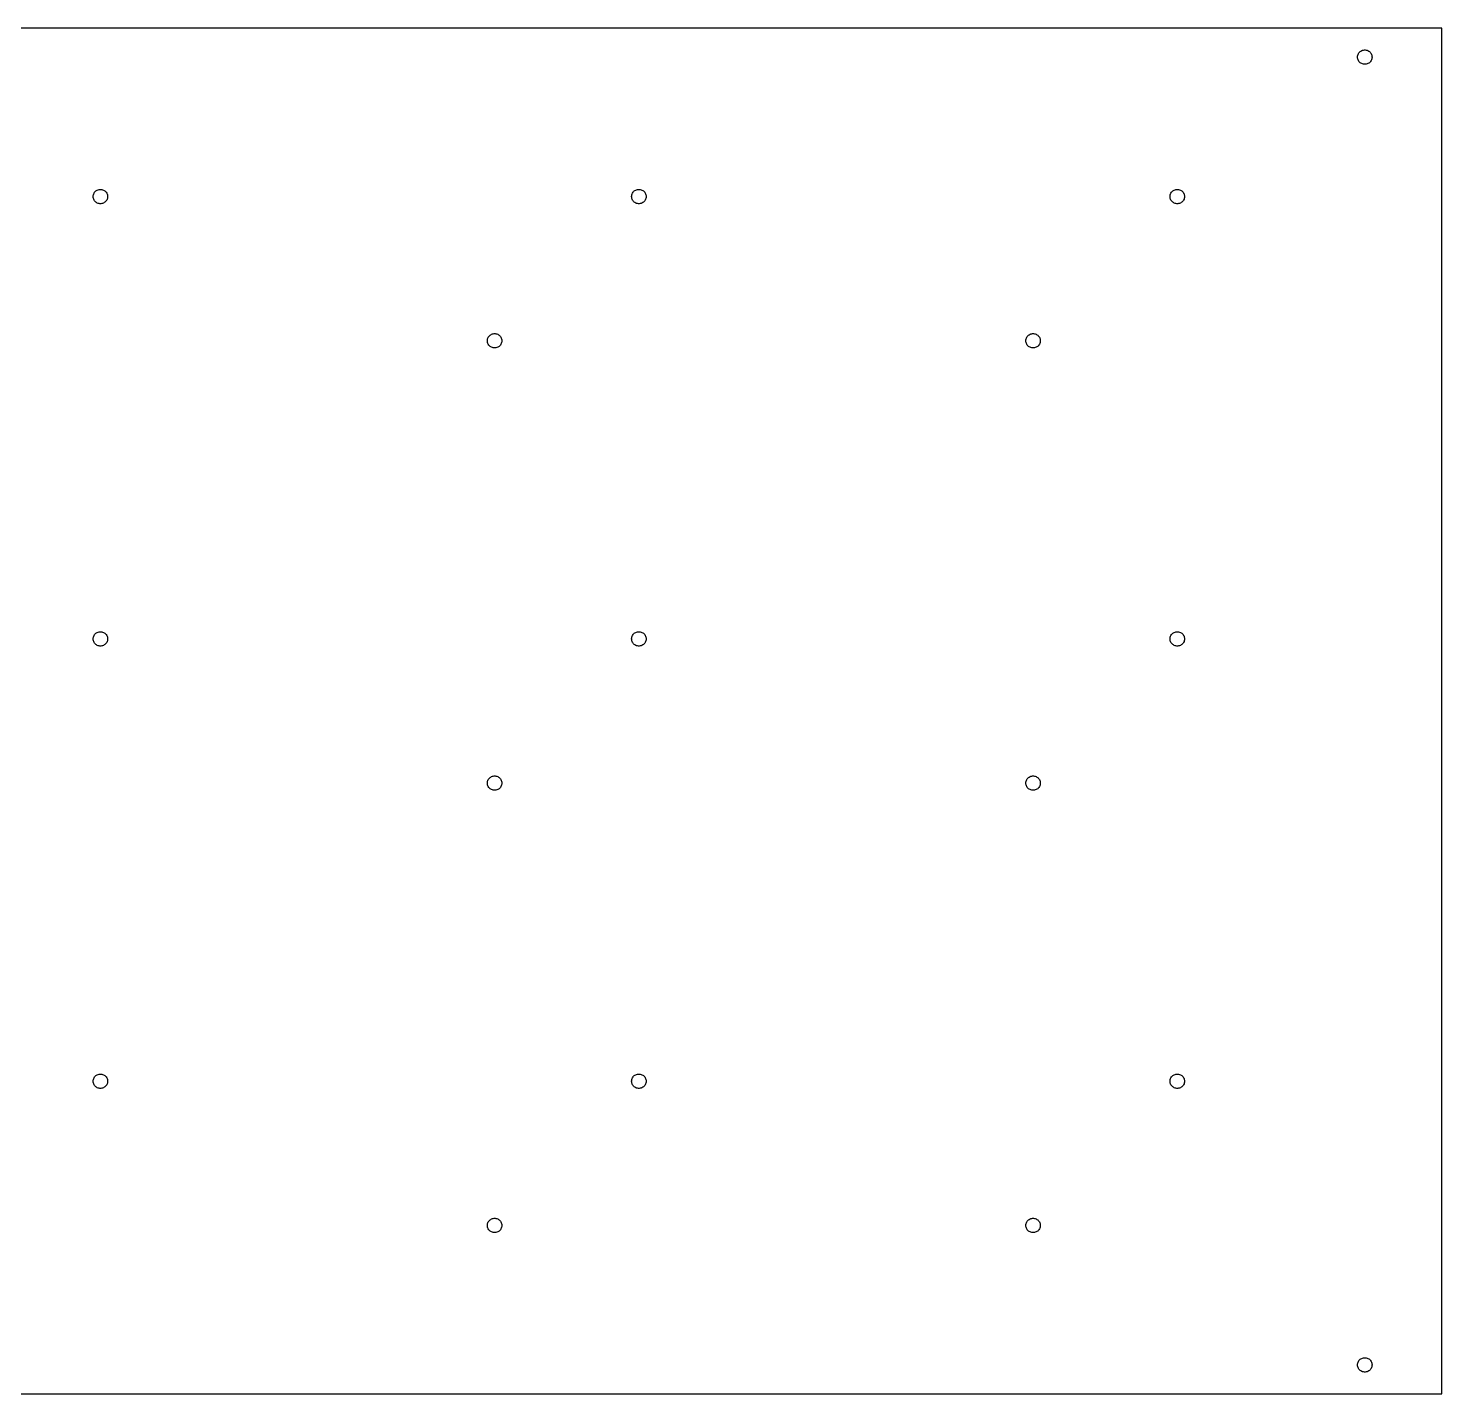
# Model space of a CAD drawing. Header units: metres. Extents: x -70 to 518, y -50 to 234.
# Drawn here: x 224 to 518, y -50 to 234 of the extents above; entities that cross this region are included whole.
import ezdxf

# ---------------------------------------------------------------- set-up
doc = ezdxf.new("R2010")
doc.units = ezdxf.units.M

msp = doc.modelspace()

# ---------------------------------------------------------------- linework, layer by layer
for p, q in [((518, 234), (-70, 234)), ((518, -50), (518, 234)), ((501.196, 229.266), (501.361, 229.357)), ((501.361, 229.357), (501.536, 229.427)), ((501.536, 229.427), (501.719, 229.473)), ((501.719, 229.473), (501.906, 229.497)), ((501.906, 229.497), (502.094, 229.497)), ((502.094, 229.497), (502.281, 229.473)), ((502.281, 229.473), (502.464, 229.427)), ((502.464, 229.427), (502.639, 229.357)), ((502.639, 229.357), (502.804, 229.266)), ((500.5, 228), (500.512, 228.188)), ((500.512, 227.812), (500.5, 228)), ((500.512, 228.188), (500.547, 228.373)), ((500.547, 227.627), (500.512, 227.812)), ((500.547, 228.373), (500.605, 228.552)), ((500.605, 227.448), (500.547, 227.627)), ((500.605, 228.552), (500.686, 228.723)), ((500.686, 227.277), (500.605, 227.448)), ((500.686, 228.723), (500.786, 228.882)), ((500.786, 227.118), (500.686, 227.277)), ((500.786, 228.882), (500.907, 229.027)), ((500.907, 226.973), (500.786, 227.118)), ((500.907, 229.027), (501.044, 229.156)), ((501.044, 226.844), (500.907, 226.973)), ((501.044, 229.156), (501.196, 229.266)), ((501.196, 226.734), (501.044, 226.844)), ((501.361, 226.643), (501.196, 226.734)), ((501.536, 226.573), (501.361, 226.643)), ((501.719, 226.527), (501.536, 226.573)), ((501.906, 226.503), (501.719, 226.527)), ((502.094, 226.503), (501.906, 226.503)), ((502.281, 226.527), (502.094, 226.503)), ((502.464, 226.573), (502.281, 226.527)), ((502.639, 226.643), (502.464, 226.573)), ((502.804, 226.734), (502.639, 226.643)), ((502.804, 229.266), (502.956, 229.156)), ((502.956, 226.844), (502.804, 226.734)), ((502.956, 229.156), (503.093, 229.027)), ((503.093, 226.973), (502.956, 226.844)), ((503.093, 229.027), (503.214, 228.882)), ((503.214, 227.118), (503.093, 226.973)), ((503.214, 228.882), (503.314, 228.723)), ((503.314, 227.277), (503.214, 227.118)), ((503.314, 228.723), (503.395, 228.552)), ((503.395, 227.448), (503.314, 227.277)), ((503.395, 228.552), (503.453, 228.373)), ((503.453, 227.627), (503.395, 227.448)), ((503.453, 228.373), (503.488, 228.188)), ((503.488, 227.812), (503.453, 227.627)), ((503.488, 228.188), (503.5, 228)), ((503.5, 228), (503.488, 227.812)), ((237.786, 199.882), (237.907, 200.027)), ((237.907, 200.027), (238.044, 200.156)), ((238.044, 200.156), (238.196, 200.266)), ((238.196, 200.266), (238.361, 200.357)), ((238.361, 200.357), (238.536, 200.427)), ((238.536, 200.427), (238.719, 200.473)), ((238.719, 200.473), (238.906, 200.497)), ((238.906, 200.497), (239.094, 200.497)), ((239.094, 200.497), (239.281, 200.473)), ((239.281, 200.473), (239.464, 200.427)), ((239.464, 200.427), (239.639, 200.357)), ((239.639, 200.357), (239.804, 200.266)), ((239.804, 200.266), (239.956, 200.156)), ((239.956, 200.156), (240.093, 200.027)), ((240.093, 200.027), (240.214, 199.882)), ((349.786, 199.882), (349.907, 200.027)), ((349.907, 200.027), (350.044, 200.156)), ((350.044, 200.156), (350.196, 200.266)), ((350.196, 200.266), (350.361, 200.357)), ((350.361, 200.357), (350.536, 200.427)), ((350.536, 200.427), (350.719, 200.473)), ((350.719, 200.473), (350.906, 200.497)), ((350.906, 200.497), (351.094, 200.497)), ((351.094, 200.497), (351.281, 200.473)), ((351.281, 200.473), (351.464, 200.427)), ((351.464, 200.427), (351.639, 200.357)), ((351.639, 200.357), (351.804, 200.266)), ((351.804, 200.266), (351.956, 200.156)), ((351.956, 200.156), (352.093, 200.027)), ((352.093, 200.027), (352.214, 199.882)), ((461.786, 199.882), (461.907, 200.027)), ((461.907, 200.027), (462.044, 200.156)), ((462.044, 200.156), (462.196, 200.266)), ((462.196, 200.266), (462.361, 200.357)), ((462.361, 200.357), (462.536, 200.427)), ((462.536, 200.427), (462.719, 200.473)), ((462.719, 200.473), (462.906, 200.497)), ((462.906, 200.497), (463.094, 200.497)), ((463.094, 200.497), (463.281, 200.473)), ((463.281, 200.473), (463.464, 200.427)), ((463.464, 200.427), (463.639, 200.357)), ((463.639, 200.357), (463.804, 200.266)), ((463.804, 200.266), (463.956, 200.156)), ((463.956, 200.156), (464.093, 200.027)), ((464.093, 200.027), (464.214, 199.882)), ((237.5, 199), (237.512, 199.188)), ((237.512, 198.812), (237.5, 199)), ((237.512, 199.188), (237.547, 199.373)), ((237.547, 198.627), (237.512, 198.812)), ((237.547, 199.373), (237.605, 199.552)), ((237.605, 198.448), (237.547, 198.627)), ((237.605, 199.552), (237.686, 199.723)), ((237.686, 198.277), (237.605, 198.448)), ((237.686, 199.723), (237.786, 199.882)), ((237.786, 198.118), (237.686, 198.277)), ((237.907, 197.973), (237.786, 198.118)), ((238.044, 197.844), (237.907, 197.973)), ((238.196, 197.734), (238.044, 197.844)), ((238.361, 197.643), (238.196, 197.734)), ((238.536, 197.573), (238.361, 197.643)), ((238.719, 197.527), (238.536, 197.573)), ((238.906, 197.503), (238.719, 197.527)), ((239.094, 197.503), (238.906, 197.503)), ((239.281, 197.527), (239.094, 197.503)), ((239.464, 197.573), (239.281, 197.527)), ((239.639, 197.643), (239.464, 197.573)), ((239.804, 197.734), (239.639, 197.643)), ((239.956, 197.844), (239.804, 197.734)), ((240.093, 197.973), (239.956, 197.844)), ((240.214, 198.118), (240.093, 197.973)), ((240.214, 199.882), (240.314, 199.723)), ((240.314, 198.277), (240.214, 198.118)), ((240.314, 199.723), (240.395, 199.552)), ((240.395, 198.448), (240.314, 198.277)), ((240.395, 199.552), (240.453, 199.373)), ((240.453, 198.627), (240.395, 198.448)), ((240.453, 199.373), (240.488, 199.188)), ((240.488, 198.812), (240.453, 198.627)), ((240.488, 199.188), (240.5, 199)), ((240.5, 199), (240.488, 198.812)), ((349.5, 199), (349.512, 199.188)), ((349.512, 198.812), (349.5, 199)), ((349.512, 199.188), (349.547, 199.373)), ((349.547, 198.627), (349.512, 198.812)), ((349.547, 199.373), (349.605, 199.552)), ((349.605, 198.448), (349.547, 198.627)), ((349.605, 199.552), (349.686, 199.723)), ((349.686, 198.277), (349.605, 198.448)), ((349.686, 199.723), (349.786, 199.882)), ((349.786, 198.118), (349.686, 198.277)), ((349.907, 197.973), (349.786, 198.118)), ((350.044, 197.844), (349.907, 197.973)), ((350.196, 197.734), (350.044, 197.844)), ((350.361, 197.643), (350.196, 197.734)), ((350.536, 197.573), (350.361, 197.643)), ((350.719, 197.527), (350.536, 197.573)), ((350.906, 197.503), (350.719, 197.527)), ((351.094, 197.503), (350.906, 197.503)), ((351.281, 197.527), (351.094, 197.503)), ((351.464, 197.573), (351.281, 197.527)), ((351.639, 197.643), (351.464, 197.573)), ((351.804, 197.734), (351.639, 197.643)), ((351.956, 197.844), (351.804, 197.734)), ((352.093, 197.973), (351.956, 197.844)), ((352.214, 198.118), (352.093, 197.973)), ((352.214, 199.882), (352.314, 199.723)), ((352.314, 198.277), (352.214, 198.118)), ((352.314, 199.723), (352.395, 199.552)), ((352.395, 198.448), (352.314, 198.277)), ((352.395, 199.552), (352.453, 199.373)), ((352.453, 198.627), (352.395, 198.448)), ((352.453, 199.373), (352.488, 199.188)), ((352.488, 198.812), (352.453, 198.627)), ((352.488, 199.188), (352.5, 199)), ((352.5, 199), (352.488, 198.812)), ((461.5, 199), (461.512, 199.188)), ((461.512, 198.812), (461.5, 199)), ((461.512, 199.188), (461.547, 199.373)), ((461.547, 198.627), (461.512, 198.812)), ((461.547, 199.373), (461.605, 199.552)), ((461.605, 198.448), (461.547, 198.627)), ((461.605, 199.552), (461.686, 199.723)), ((461.686, 198.277), (461.605, 198.448)), ((461.686, 199.723), (461.786, 199.882)), ((461.786, 198.118), (461.686, 198.277)), ((461.907, 197.973), (461.786, 198.118)), ((462.044, 197.844), (461.907, 197.973)), ((462.196, 197.734), (462.044, 197.844)), ((462.361, 197.643), (462.196, 197.734)), ((462.536, 197.573), (462.361, 197.643)), ((462.719, 197.527), (462.536, 197.573)), ((462.906, 197.503), (462.719, 197.527)), ((463.094, 197.503), (462.906, 197.503)), ((463.281, 197.527), (463.094, 197.503)), ((463.464, 197.573), (463.281, 197.527)), ((463.639, 197.643), (463.464, 197.573)), ((463.804, 197.734), (463.639, 197.643)), ((463.956, 197.844), (463.804, 197.734)), ((464.093, 197.973), (463.956, 197.844)), ((464.214, 198.118), (464.093, 197.973)), ((464.214, 199.882), (464.314, 199.723)), ((464.314, 198.277), (464.214, 198.118)), ((464.314, 199.723), (464.395, 199.552)), ((464.395, 198.448), (464.314, 198.277)), ((464.395, 199.552), (464.453, 199.373)), ((464.453, 198.627), (464.395, 198.448)), ((464.453, 199.373), (464.488, 199.188)), ((464.488, 198.812), (464.453, 198.627)), ((464.488, 199.188), (464.5, 199)), ((464.5, 199), (464.488, 198.812)), ((319.5, 169), (319.512, 169.188)), ((319.512, 168.812), (319.5, 169)), ((319.512, 169.188), (319.547, 169.373)), ((319.547, 168.627), (319.512, 168.812)), ((319.547, 169.373), (319.605, 169.552)), ((319.605, 168.448), (319.547, 168.627)), ((319.605, 169.552), (319.686, 169.723)), ((319.686, 168.277), (319.605, 168.448)), ((319.686, 169.723), (319.786, 169.882)), ((319.786, 168.118), (319.686, 168.277)), ((319.786, 169.882), (319.907, 170.027)), ((319.907, 167.973), (319.786, 168.118)), ((319.907, 170.027), (320.044, 170.156)), ((320.044, 167.844), (319.907, 167.973)), ((320.044, 170.156), (320.196, 170.266)), ((320.196, 167.734), (320.044, 167.844)), ((320.196, 170.266), (320.361, 170.357)), ((320.361, 167.643), (320.196, 167.734)), ((320.361, 170.357), (320.536, 170.427)), ((320.536, 167.573), (320.361, 167.643)), ((320.536, 170.427), (320.719, 170.473)), ((320.719, 170.473), (320.906, 170.497)), ((320.906, 170.497), (321.094, 170.497)), ((321.094, 170.497), (321.281, 170.473)), ((321.281, 170.473), (321.464, 170.427)), ((321.464, 170.427), (321.639, 170.357)), ((321.639, 167.643), (321.464, 167.573)), ((321.639, 170.357), (321.804, 170.266)), ((321.804, 167.734), (321.639, 167.643)), ((321.804, 170.266), (321.956, 170.156)), ((321.956, 167.844), (321.804, 167.734)), ((321.956, 170.156), (322.093, 170.027)), ((322.093, 167.973), (321.956, 167.844)), ((322.093, 170.027), (322.214, 169.882)), ((322.214, 168.118), (322.093, 167.973)), ((322.214, 169.882), (322.314, 169.723)), ((322.314, 168.277), (322.214, 168.118)), ((322.314, 169.723), (322.395, 169.552)), ((322.395, 168.448), (322.314, 168.277)), ((322.395, 169.552), (322.453, 169.373)), ((322.453, 168.627), (322.395, 168.448)), ((322.453, 169.373), (322.488, 169.188)), ((322.488, 168.812), (322.453, 168.627)), ((322.488, 169.188), (322.5, 169)), ((322.5, 169), (322.488, 168.812)), ((431.5, 169), (431.512, 169.188)), ((431.512, 168.812), (431.5, 169)), ((431.512, 169.188), (431.547, 169.373)), ((431.547, 168.627), (431.512, 168.812)), ((431.547, 169.373), (431.605, 169.552)), ((431.605, 168.448), (431.547, 168.627)), ((431.605, 169.552), (431.686, 169.723)), ((431.686, 168.277), (431.605, 168.448)), ((431.686, 169.723), (431.786, 169.882)), ((431.786, 168.118), (431.686, 168.277)), ((431.786, 169.882), (431.907, 170.027)), ((431.907, 167.973), (431.786, 168.118)), ((431.907, 170.027), (432.044, 170.156)), ((432.044, 167.844), (431.907, 167.973)), ((432.044, 170.156), (432.196, 170.266)), ((432.196, 167.734), (432.044, 167.844)), ((432.196, 170.266), (432.361, 170.357)), ((432.361, 167.643), (432.196, 167.734)), ((432.361, 170.357), (432.536, 170.427)), ((432.536, 167.573), (432.361, 167.643)), ((432.536, 170.427), (432.719, 170.473)), ((432.719, 170.473), (432.906, 170.497)), ((432.906, 170.497), (433.094, 170.497)), ((433.094, 170.497), (433.281, 170.473)), ((433.281, 170.473), (433.464, 170.427)), ((433.464, 170.427), (433.639, 170.357)), ((433.639, 167.643), (433.464, 167.573)), ((433.639, 170.357), (433.804, 170.266)), ((433.804, 167.734), (433.639, 167.643)), ((433.804, 170.266), (433.956, 170.156)), ((433.956, 167.844), (433.804, 167.734)), ((433.956, 170.156), (434.093, 170.027)), ((434.093, 167.973), (433.956, 167.844)), ((434.093, 170.027), (434.214, 169.882)), ((434.214, 168.118), (434.093, 167.973)), ((434.214, 169.882), (434.314, 169.723)), ((434.314, 168.277), (434.214, 168.118)), ((434.314, 169.723), (434.395, 169.552)), ((434.395, 168.448), (434.314, 168.277)), ((434.395, 169.552), (434.453, 169.373)), ((434.453, 168.627), (434.395, 168.448)), ((434.453, 169.373), (434.488, 169.188)), ((434.488, 168.812), (434.453, 168.627)), ((434.488, 169.188), (434.5, 169)), ((434.5, 169), (434.488, 168.812)), ((320.719, 167.527), (320.536, 167.573)), ((320.906, 167.503), (320.719, 167.527)), ((321.094, 167.503), (320.906, 167.503)), ((321.281, 167.527), (321.094, 167.503)), ((321.464, 167.573), (321.281, 167.527)), ((432.719, 167.527), (432.536, 167.573)), ((432.906, 167.503), (432.719, 167.527)), ((433.094, 167.503), (432.906, 167.503)), ((433.281, 167.527), (433.094, 167.503)), ((433.464, 167.573), (433.281, 167.527)), ((237.5, 107), (237.512, 107.188)), ((237.512, 106.812), (237.5, 107)), ((237.512, 107.188), (237.547, 107.373)), ((237.547, 106.627), (237.512, 106.812)), ((237.547, 107.373), (237.605, 107.552)), ((237.605, 106.448), (237.547, 106.627)), ((237.605, 107.552), (237.686, 107.723)), ((237.686, 106.277), (237.605, 106.448)), ((237.686, 107.723), (237.786, 107.882)), ((237.786, 106.118), (237.686, 106.277)), ((237.786, 107.882), (237.907, 108.027)), ((237.907, 105.973), (237.786, 106.118)), ((237.907, 108.027), (238.044, 108.156)), ((238.044, 105.844), (237.907, 105.973)), ((238.044, 108.156), (238.196, 108.266)), ((238.196, 105.734), (238.044, 105.844)), ((238.196, 108.266), (238.361, 108.357)), ((238.361, 108.357), (238.536, 108.427)), ((238.536, 108.427), (238.719, 108.473)), ((238.719, 108.473), (238.906, 108.497)), ((238.906, 108.497), (239.094, 108.497)), ((239.094, 108.497), (239.281, 108.473)), ((239.281, 108.473), (239.464, 108.427)), ((239.464, 108.427), (239.639, 108.357)), ((239.639, 108.357), (239.804, 108.266)), ((239.804, 108.266), (239.956, 108.156)), ((239.956, 105.844), (239.804, 105.734)), ((239.956, 108.156), (240.093, 108.027)), ((240.093, 105.973), (239.956, 105.844)), ((240.093, 108.027), (240.214, 107.882)), ((240.214, 106.118), (240.093, 105.973)), ((240.214, 107.882), (240.314, 107.723)), ((240.314, 106.277), (240.214, 106.118)), ((240.314, 107.723), (240.395, 107.552)), ((240.395, 106.448), (240.314, 106.277)), ((240.395, 107.552), (240.453, 107.373)), ((240.453, 106.627), (240.395, 106.448)), ((240.453, 107.373), (240.488, 107.188)), ((240.488, 106.812), (240.453, 106.627)), ((240.488, 107.188), (240.5, 107)), ((240.5, 107), (240.488, 106.812)), ((349.5, 107), (349.512, 107.188)), ((349.512, 106.812), (349.5, 107)), ((349.512, 107.188), (349.547, 107.373)), ((349.547, 106.627), (349.512, 106.812)), ((349.547, 107.373), (349.605, 107.552)), ((349.605, 106.448), (349.547, 106.627)), ((349.605, 107.552), (349.686, 107.723)), ((349.686, 106.277), (349.605, 106.448)), ((349.686, 107.723), (349.786, 107.882)), ((349.786, 106.118), (349.686, 106.277)), ((349.786, 107.882), (349.907, 108.027)), ((349.907, 105.973), (349.786, 106.118)), ((349.907, 108.027), (350.044, 108.156)), ((350.044, 105.844), (349.907, 105.973)), ((350.044, 108.156), (350.196, 108.266)), ((350.196, 105.734), (350.044, 105.844)), ((350.196, 108.266), (350.361, 108.357)), ((350.361, 108.357), (350.536, 108.427)), ((350.536, 108.427), (350.719, 108.473)), ((350.719, 108.473), (350.906, 108.497)), ((350.906, 108.497), (351.094, 108.497)), ((351.094, 108.497), (351.281, 108.473)), ((351.281, 108.473), (351.464, 108.427)), ((351.464, 108.427), (351.639, 108.357)), ((351.639, 108.357), (351.804, 108.266)), ((351.804, 108.266), (351.956, 108.156)), ((351.956, 105.844), (351.804, 105.734)), ((351.956, 108.156), (352.093, 108.027)), ((352.093, 105.973), (351.956, 105.844)), ((352.093, 108.027), (352.214, 107.882)), ((352.214, 106.118), (352.093, 105.973)), ((352.214, 107.882), (352.314, 107.723)), ((352.314, 106.277), (352.214, 106.118)), ((352.314, 107.723), (352.395, 107.552)), ((352.395, 106.448), (352.314, 106.277)), ((352.395, 107.552), (352.453, 107.373)), ((352.453, 106.627), (352.395, 106.448)), ((352.453, 107.373), (352.488, 107.188)), ((352.488, 106.812), (352.453, 106.627)), ((352.488, 107.188), (352.5, 107)), ((352.5, 107), (352.488, 106.812)), ((461.5, 107), (461.512, 107.188)), ((461.512, 106.812), (461.5, 107)), ((461.512, 107.188), (461.547, 107.373)), ((461.547, 106.627), (461.512, 106.812)), ((461.547, 107.373), (461.605, 107.552)), ((461.605, 106.448), (461.547, 106.627)), ((461.605, 107.552), (461.686, 107.723)), ((461.686, 106.277), (461.605, 106.448)), ((461.686, 107.723), (461.786, 107.882)), ((461.786, 106.118), (461.686, 106.277)), ((461.786, 107.882), (461.907, 108.027)), ((461.907, 105.973), (461.786, 106.118)), ((461.907, 108.027), (462.044, 108.156)), ((462.044, 105.844), (461.907, 105.973)), ((462.044, 108.156), (462.196, 108.266)), ((462.196, 105.734), (462.044, 105.844)), ((462.196, 108.266), (462.361, 108.357)), ((462.361, 108.357), (462.536, 108.427)), ((462.536, 108.427), (462.719, 108.473)), ((462.719, 108.473), (462.906, 108.497)), ((462.906, 108.497), (463.094, 108.497)), ((463.094, 108.497), (463.281, 108.473)), ((463.281, 108.473), (463.464, 108.427)), ((463.464, 108.427), (463.639, 108.357)), ((463.639, 108.357), (463.804, 108.266)), ((463.804, 108.266), (463.956, 108.156)), ((463.956, 105.844), (463.804, 105.734)), ((463.956, 108.156), (464.093, 108.027)), ((464.093, 105.973), (463.956, 105.844)), ((464.093, 108.027), (464.214, 107.882)), ((464.214, 106.118), (464.093, 105.973)), ((464.214, 107.882), (464.314, 107.723)), ((464.314, 106.277), (464.214, 106.118)), ((464.314, 107.723), (464.395, 107.552)), ((464.395, 106.448), (464.314, 106.277)), ((464.395, 107.552), (464.453, 107.373)), ((464.453, 106.627), (464.395, 106.448)), ((464.453, 107.373), (464.488, 107.188)), ((464.488, 106.812), (464.453, 106.627)), ((464.488, 107.188), (464.5, 107)), ((464.5, 107), (464.488, 106.812)), ((238.361, 105.643), (238.196, 105.734)), ((238.536, 105.573), (238.361, 105.643)), ((238.719, 105.527), (238.536, 105.573)), ((238.906, 105.503), (238.719, 105.527)), ((239.094, 105.503), (238.906, 105.503)), ((239.281, 105.527), (239.094, 105.503)), ((239.464, 105.573), (239.281, 105.527)), ((239.639, 105.643), (239.464, 105.573)), ((239.804, 105.734), (239.639, 105.643)), ((350.361, 105.643), (350.196, 105.734)), ((350.536, 105.573), (350.361, 105.643)), ((350.719, 105.527), (350.536, 105.573)), ((350.906, 105.503), (350.719, 105.527)), ((351.094, 105.503), (350.906, 105.503)), ((351.281, 105.527), (351.094, 105.503)), ((351.464, 105.573), (351.281, 105.527)), ((351.639, 105.643), (351.464, 105.573)), ((351.804, 105.734), (351.639, 105.643)), ((462.361, 105.643), (462.196, 105.734)), ((462.536, 105.573), (462.361, 105.643)), ((462.719, 105.527), (462.536, 105.573)), ((462.906, 105.503), (462.719, 105.527)), ((463.094, 105.503), (462.906, 105.503)), ((463.281, 105.527), (463.094, 105.503)), ((463.464, 105.573), (463.281, 105.527)), ((463.639, 105.643), (463.464, 105.573)), ((463.804, 105.734), (463.639, 105.643)), ((319.5, 77), (319.512, 77.188)), ((319.512, 76.812), (319.5, 77)), ((319.512, 77.188), (319.547, 77.373)), ((319.547, 76.627), (319.512, 76.812)), ((319.547, 77.373), (319.605, 77.5522)), ((319.605, 76.4478), (319.547, 76.627)), ((319.605, 77.5522), (319.686, 77.7226)), ((319.686, 76.2774), (319.605, 76.4478)), ((319.686, 77.7226), (319.786, 77.8817)), ((319.786, 77.8817), (319.907, 78.0268)), ((319.907, 78.0268), (320.044, 78.1558)), ((320.044, 78.1558), (320.196, 78.2665)), ((320.196, 78.2665), (320.361, 78.3573)), ((320.361, 78.3573), (320.536, 78.4266)), ((320.536, 78.4266), (320.719, 78.4734)), ((320.719, 78.4734), (320.906, 78.4971)), ((320.906, 78.4971), (321.094, 78.4971)), ((321.094, 78.4971), (321.281, 78.4734)), ((321.281, 78.4734), (321.464, 78.4266)), ((321.464, 78.4266), (321.639, 78.3573)), ((321.639, 78.3573), (321.804, 78.2665)), ((321.804, 78.2665), (321.956, 78.1558)), ((321.956, 78.1558), (322.093, 78.0268)), ((322.093, 78.0268), (322.214, 77.8817)), ((322.214, 77.8817), (322.314, 77.7226)), ((322.314, 77.7226), (322.395, 77.5522)), ((322.395, 76.4478), (322.314, 76.2774)), ((322.395, 77.5522), (322.453, 77.373)), ((322.453, 76.627), (322.395, 76.4478)), ((322.453, 77.373), (322.488, 77.188)), ((322.488, 76.812), (322.453, 76.627)), ((322.488, 77.188), (322.5, 77)), ((322.5, 77), (322.488, 76.812)), ((431.5, 77), (431.512, 77.188)), ((431.512, 76.812), (431.5, 77)), ((431.512, 77.188), (431.547, 77.373)), ((431.547, 76.627), (431.512, 76.812)), ((431.547, 77.373), (431.605, 77.5522)), ((431.605, 76.4478), (431.547, 76.627)), ((431.605, 77.5522), (431.686, 77.7226)), ((431.686, 76.2774), (431.605, 76.4478)), ((431.686, 77.7226), (431.786, 77.8817)), ((431.786, 77.8817), (431.907, 78.0268)), ((431.907, 78.0268), (432.044, 78.1558)), ((432.044, 78.1558), (432.196, 78.2665)), ((432.196, 78.2665), (432.361, 78.3573)), ((432.361, 78.3573), (432.536, 78.4266)), ((432.536, 78.4266), (432.719, 78.4734)), ((432.719, 78.4734), (432.906, 78.4971)), ((432.906, 78.4971), (433.094, 78.4971)), ((433.094, 78.4971), (433.281, 78.4734)), ((433.281, 78.4734), (433.464, 78.4266)), ((433.464, 78.4266), (433.639, 78.3573)), ((433.639, 78.3573), (433.804, 78.2665)), ((433.804, 78.2665), (433.956, 78.1558)), ((433.956, 78.1558), (434.093, 78.0268)), ((434.093, 78.0268), (434.214, 77.8817)), ((434.214, 77.8817), (434.314, 77.7226)), ((434.314, 77.7226), (434.395, 77.5522)), ((434.395, 76.4478), (434.314, 76.2774)), ((434.395, 77.5522), (434.453, 77.373)), ((434.453, 76.627), (434.395, 76.4478)), ((434.453, 77.373), (434.488, 77.188)), ((434.488, 76.812), (434.453, 76.627)), ((434.488, 77.188), (434.5, 77)), ((434.5, 77), (434.488, 76.812)), ((319.786, 76.1183), (319.686, 76.2774)), ((319.907, 75.9732), (319.786, 76.1183)), ((320.044, 75.8442), (319.907, 75.9732)), ((320.196, 75.7335), (320.044, 75.8442)), ((320.361, 75.6428), (320.196, 75.7335)), ((320.536, 75.5734), (320.361, 75.6428)), ((320.719, 75.5266), (320.536, 75.5734)), ((320.906, 75.503), (320.719, 75.5266)), ((321.094, 75.503), (320.906, 75.503)), ((321.281, 75.5266), (321.094, 75.503)), ((321.464, 75.5734), (321.281, 75.5266)), ((321.639, 75.6428), (321.464, 75.5734)), ((321.804, 75.7335), (321.639, 75.6428)), ((321.956, 75.8442), (321.804, 75.7335)), ((322.093, 75.9732), (321.956, 75.8442)), ((322.214, 76.1183), (322.093, 75.9732)), ((322.314, 76.2774), (322.214, 76.1183)), ((431.786, 76.1183), (431.686, 76.2774)), ((431.907, 75.9732), (431.786, 76.1183)), ((432.044, 75.8442), (431.907, 75.9732)), ((432.196, 75.7335), (432.044, 75.8442)), ((432.361, 75.6428), (432.196, 75.7335)), ((432.536, 75.5734), (432.361, 75.6428)), ((432.719, 75.5266), (432.536, 75.5734)), ((432.906, 75.503), (432.719, 75.5266)), ((433.094, 75.503), (432.906, 75.503)), ((433.281, 75.5266), (433.094, 75.503)), ((433.464, 75.5734), (433.281, 75.5266)), ((433.639, 75.6428), (433.464, 75.5734)), ((433.804, 75.7335), (433.639, 75.6428)), ((433.956, 75.8442), (433.804, 75.7335)), ((434.093, 75.9732), (433.956, 75.8442)), ((434.214, 76.1183), (434.093, 75.9732)), ((434.314, 76.2774), (434.214, 76.1183)), ((237.5, 15), (237.512, 15.188)), ((237.512, 14.812), (237.5, 15)), ((237.512, 15.188), (237.547, 15.373)), ((237.547, 14.627), (237.512, 14.812)), ((237.547, 15.373), (237.605, 15.5522)), ((237.605, 15.5522), (237.686, 15.7226)), ((237.686, 15.7226), (237.786, 15.8817)), ((237.786, 15.8817), (237.907, 16.0268)), ((237.907, 16.0268), (238.044, 16.1558)), ((238.044, 16.1558), (238.196, 16.2665)), ((238.196, 16.2665), (238.361, 16.3572)), ((238.361, 16.3572), (238.536, 16.4266)), ((238.536, 16.4266), (238.719, 16.4734)), ((238.719, 16.4734), (238.906, 16.497)), ((238.906, 16.497), (239.094, 16.497)), ((239.094, 16.497), (239.281, 16.4734)), ((239.281, 16.4734), (239.464, 16.4266)), ((239.464, 16.4266), (239.639, 16.3572)), ((239.639, 16.3572), (239.804, 16.2665)), ((239.804, 16.2665), (239.956, 16.1558)), ((239.956, 16.1558), (240.093, 16.0268)), ((240.093, 16.0268), (240.214, 15.8817)), ((240.214, 15.8817), (240.314, 15.7226)), ((240.314, 15.7226), (240.395, 15.5522)), ((240.395, 15.5522), (240.453, 15.373)), ((240.453, 15.373), (240.488, 15.188)), ((240.488, 14.812), (240.453, 14.627)), ((240.488, 15.188), (240.5, 15)), ((240.5, 15), (240.488, 14.812)), ((349.5, 15), (349.512, 15.188)), ((349.512, 14.812), (349.5, 15)), ((349.512, 15.188), (349.547, 15.373)), ((349.547, 14.627), (349.512, 14.812)), ((349.547, 15.373), (349.605, 15.5522)), ((349.605, 15.5522), (349.686, 15.7226)), ((349.686, 15.7226), (349.786, 15.8817)), ((349.786, 15.8817), (349.907, 16.0268)), ((349.907, 16.0268), (350.044, 16.1558)), ((350.044, 16.1558), (350.196, 16.2665)), ((350.196, 16.2665), (350.361, 16.3572)), ((350.361, 16.3572), (350.536, 16.4266)), ((350.536, 16.4266), (350.719, 16.4734)), ((350.719, 16.4734), (350.906, 16.497)), ((350.906, 16.497), (351.094, 16.497)), ((351.094, 16.497), (351.281, 16.4734)), ((351.281, 16.4734), (351.464, 16.4266)), ((351.464, 16.4266), (351.639, 16.3572)), ((351.639, 16.3572), (351.804, 16.2665)), ((351.804, 16.2665), (351.956, 16.1558)), ((351.956, 16.1558), (352.093, 16.0268)), ((352.093, 16.0268), (352.214, 15.8817)), ((352.214, 15.8817), (352.314, 15.7226)), ((352.314, 15.7226), (352.395, 15.5522)), ((352.395, 15.5522), (352.453, 15.373)), ((352.453, 15.373), (352.488, 15.188)), ((352.488, 14.812), (352.453, 14.627)), ((352.488, 15.188), (352.5, 15)), ((352.5, 15), (352.488, 14.812)), ((461.5, 15), (461.512, 15.188)), ((461.512, 14.812), (461.5, 15)), ((461.512, 15.188), (461.547, 15.373)), ((461.547, 14.627), (461.512, 14.812)), ((461.547, 15.373), (461.605, 15.5522)), ((461.605, 15.5522), (461.686, 15.7226)), ((461.686, 15.7226), (461.786, 15.8817)), ((461.786, 15.8817), (461.907, 16.0268)), ((461.907, 16.0268), (462.044, 16.1558)), ((462.044, 16.1558), (462.196, 16.2665)), ((462.196, 16.2665), (462.361, 16.3572)), ((462.361, 16.3572), (462.536, 16.4266)), ((462.536, 16.4266), (462.719, 16.4734)), ((462.719, 16.4734), (462.906, 16.497)), ((462.906, 16.497), (463.094, 16.497)), ((463.094, 16.497), (463.281, 16.4734)), ((463.281, 16.4734), (463.464, 16.4266)), ((463.464, 16.4266), (463.639, 16.3572)), ((463.639, 16.3572), (463.804, 16.2665)), ((463.804, 16.2665), (463.956, 16.1558)), ((463.956, 16.1558), (464.093, 16.0268)), ((464.093, 16.0268), (464.214, 15.8817)), ((464.214, 15.8817), (464.314, 15.7226)), ((464.314, 15.7226), (464.395, 15.5522)), ((464.395, 15.5522), (464.453, 15.373)), ((464.453, 15.373), (464.488, 15.188)), ((464.488, 14.812), (464.453, 14.627)), ((464.488, 15.188), (464.5, 15)), ((464.5, 15), (464.488, 14.812)), ((237.605, 14.4478), (237.547, 14.627)), ((237.686, 14.2774), (237.605, 14.4478)), ((237.786, 14.1183), (237.686, 14.2774)), ((237.907, 13.9732), (237.786, 14.1183)), ((238.044, 13.8442), (237.907, 13.9732)), ((238.196, 13.7335), (238.044, 13.8442)), ((238.361, 13.6427), (238.196, 13.7335)), ((238.536, 13.5734), (238.361, 13.6427)), ((238.719, 13.5266), (238.536, 13.5734)), ((238.906, 13.5029), (238.719, 13.5266)), ((239.094, 13.5029), (238.906, 13.5029)), ((239.281, 13.5266), (239.094, 13.5029)), ((239.464, 13.5734), (239.281, 13.5266)), ((239.639, 13.6427), (239.464, 13.5734)), ((239.804, 13.7335), (239.639, 13.6427)), ((239.956, 13.8442), (239.804, 13.7335)), ((240.093, 13.9732), (239.956, 13.8442)), ((240.214, 14.1183), (240.093, 13.9732)), ((240.314, 14.2774), (240.214, 14.1183)), ((240.395, 14.4478), (240.314, 14.2774)), ((240.453, 14.627), (240.395, 14.4478)), ((349.605, 14.4478), (349.547, 14.627)), ((349.686, 14.2774), (349.605, 14.4478)), ((349.786, 14.1183), (349.686, 14.2774)), ((349.907, 13.9732), (349.786, 14.1183)), ((350.044, 13.8442), (349.907, 13.9732)), ((350.196, 13.7335), (350.044, 13.8442)), ((350.361, 13.6427), (350.196, 13.7335)), ((350.536, 13.5734), (350.361, 13.6427)), ((350.719, 13.5266), (350.536, 13.5734)), ((350.906, 13.5029), (350.719, 13.5266)), ((351.094, 13.5029), (350.906, 13.5029)), ((351.281, 13.5266), (351.094, 13.5029)), ((351.464, 13.5734), (351.281, 13.5266)), ((351.639, 13.6427), (351.464, 13.5734)), ((351.804, 13.7335), (351.639, 13.6427)), ((351.956, 13.8442), (351.804, 13.7335)), ((352.093, 13.9732), (351.956, 13.8442)), ((352.214, 14.1183), (352.093, 13.9732)), ((352.314, 14.2774), (352.214, 14.1183)), ((352.395, 14.4478), (352.314, 14.2774)), ((352.453, 14.627), (352.395, 14.4478)), ((461.605, 14.4478), (461.547, 14.627)), ((461.686, 14.2774), (461.605, 14.4478)), ((461.786, 14.1183), (461.686, 14.2774)), ((461.907, 13.9732), (461.786, 14.1183)), ((462.044, 13.8442), (461.907, 13.9732)), ((462.196, 13.7335), (462.044, 13.8442)), ((462.361, 13.6427), (462.196, 13.7335)), ((462.536, 13.5734), (462.361, 13.6427)), ((462.719, 13.5266), (462.536, 13.5734)), ((462.906, 13.5029), (462.719, 13.5266)), ((463.094, 13.5029), (462.906, 13.5029)), ((463.281, 13.5266), (463.094, 13.5029)), ((463.464, 13.5734), (463.281, 13.5266)), ((463.639, 13.6427), (463.464, 13.5734)), ((463.804, 13.7335), (463.639, 13.6427)), ((463.956, 13.8442), (463.804, 13.7335)), ((464.093, 13.9732), (463.956, 13.8442)), ((464.214, 14.1183), (464.093, 13.9732)), ((464.314, 14.2774), (464.214, 14.1183)), ((464.395, 14.4478), (464.314, 14.2774)), ((464.453, 14.627), (464.395, 14.4478)), ((319.512, -14.812), (319.547, -14.627)), ((319.547, -14.627), (319.605, -14.4478)), ((319.605, -14.4478), (319.686, -14.2774)), ((319.686, -14.2774), (319.786, -14.1183)), ((319.786, -14.1183), (319.907, -13.9732)), ((319.907, -13.9732), (320.044, -13.8442)), ((320.044, -13.8442), (320.196, -13.7335)), ((320.196, -13.7335), (320.361, -13.6427)), ((320.361, -13.6427), (320.536, -13.5734)), ((320.536, -13.5734), (320.719, -13.5266)), ((320.719, -13.5266), (320.906, -13.5029)), ((320.906, -13.5029), (321.094, -13.5029)), ((321.094, -13.5029), (321.281, -13.5266)), ((321.281, -13.5266), (321.464, -13.5734)), ((321.464, -13.5734), (321.639, -13.6427)), ((321.639, -13.6427), (321.804, -13.7335)), ((321.804, -13.7335), (321.956, -13.8442)), ((321.956, -13.8442), (322.093, -13.9732)), ((322.093, -13.9732), (322.214, -14.1183)), ((322.214, -14.1183), (322.314, -14.2774)), ((322.314, -14.2774), (322.395, -14.4478)), ((322.395, -14.4478), (322.453, -14.627)), ((322.453, -14.627), (322.488, -14.812)), ((431.512, -14.812), (431.547, -14.627)), ((431.547, -14.627), (431.605, -14.4478)), ((431.605, -14.4478), (431.686, -14.2774)), ((431.686, -14.2774), (431.786, -14.1183)), ((431.786, -14.1183), (431.907, -13.9732)), ((431.907, -13.9732), (432.044, -13.8442)), ((432.044, -13.8442), (432.196, -13.7335)), ((432.196, -13.7335), (432.361, -13.6427)), ((432.361, -13.6427), (432.536, -13.5734)), ((432.536, -13.5734), (432.719, -13.5266)), ((432.719, -13.5266), (432.906, -13.5029)), ((432.906, -13.5029), (433.094, -13.5029)), ((433.094, -13.5029), (433.281, -13.5266)), ((433.281, -13.5266), (433.464, -13.5734)), ((433.464, -13.5734), (433.639, -13.6427)), ((433.639, -13.6427), (433.804, -13.7335)), ((433.804, -13.7335), (433.956, -13.8442)), ((433.956, -13.8442), (434.093, -13.9732)), ((434.093, -13.9732), (434.214, -14.1183)), ((434.214, -14.1183), (434.314, -14.2774)), ((434.314, -14.2774), (434.395, -14.4478)), ((434.395, -14.4478), (434.453, -14.627)), ((434.453, -14.627), (434.488, -14.812)), ((319.5, -15), (319.512, -14.812)), ((319.512, -15.188), (319.5, -15)), ((319.547, -15.373), (319.512, -15.188)), ((319.605, -15.5522), (319.547, -15.373)), ((319.686, -15.7226), (319.605, -15.5522)), ((319.786, -15.8817), (319.686, -15.7226)), ((319.907, -16.0268), (319.786, -15.8817)), ((320.044, -16.1558), (319.907, -16.0268)), ((320.196, -16.2665), (320.044, -16.1558)), ((320.361, -16.3572), (320.196, -16.2665)), ((320.536, -16.4266), (320.361, -16.3572)), ((320.719, -16.4734), (320.536, -16.4266)), ((320.906, -16.497), (320.719, -16.4734)), ((321.094, -16.497), (320.906, -16.497)), ((321.281, -16.4734), (321.094, -16.497)), ((321.464, -16.4266), (321.281, -16.4734)), ((321.639, -16.3572), (321.464, -16.4266)), ((321.804, -16.2665), (321.639, -16.3572)), ((321.956, -16.1558), (321.804, -16.2665)), ((322.093, -16.0268), (321.956, -16.1558)), ((322.214, -15.8817), (322.093, -16.0268)), ((322.314, -15.7226), (322.214, -15.8817)), ((322.395, -15.5522), (322.314, -15.7226)), ((322.453, -15.373), (322.395, -15.5522)), ((322.488, -15.188), (322.453, -15.373)), ((322.488, -14.812), (322.5, -15)), ((322.5, -15), (322.488, -15.188)), ((431.5, -15), (431.512, -14.812)), ((431.512, -15.188), (431.5, -15)), ((431.547, -15.373), (431.512, -15.188)), ((431.605, -15.5522), (431.547, -15.373)), ((431.686, -15.7226), (431.605, -15.5522)), ((431.786, -15.8817), (431.686, -15.7226)), ((431.907, -16.0268), (431.786, -15.8817)), ((432.044, -16.1558), (431.907, -16.0268)), ((432.196, -16.2665), (432.044, -16.1558)), ((432.361, -16.3572), (432.196, -16.2665)), ((432.536, -16.4266), (432.361, -16.3572)), ((432.719, -16.4734), (432.536, -16.4266)), ((432.906, -16.497), (432.719, -16.4734)), ((433.094, -16.497), (432.906, -16.497)), ((433.281, -16.4734), (433.094, -16.497)), ((433.464, -16.4266), (433.281, -16.4734)), ((433.639, -16.3572), (433.464, -16.4266)), ((433.804, -16.2665), (433.639, -16.3572)), ((433.956, -16.1558), (433.804, -16.2665)), ((434.093, -16.0268), (433.956, -16.1558)), ((434.214, -15.8817), (434.093, -16.0268)), ((434.314, -15.7226), (434.214, -15.8817)), ((434.395, -15.5522), (434.314, -15.7226)), ((434.453, -15.373), (434.395, -15.5522)), ((434.488, -15.188), (434.453, -15.373)), ((434.488, -14.812), (434.5, -15)), ((434.5, -15), (434.488, -15.188)), ((500.5, -44), (500.512, -43.812)), ((500.512, -44.188), (500.5, -44)), ((500.512, -43.812), (500.547, -43.627)), ((500.547, -43.627), (500.605, -43.4478)), ((500.605, -43.4478), (500.686, -43.2774)), ((500.686, -43.2774), (500.786, -43.1183)), ((500.786, -43.1183), (500.907, -42.9732)), ((500.907, -42.9732), (501.044, -42.8442)), ((501.044, -42.8442), (501.196, -42.7335)), ((501.196, -42.7335), (501.361, -42.6427)), ((501.361, -42.6427), (501.536, -42.5734)), ((501.536, -42.5734), (501.719, -42.5266)), ((501.719, -42.5266), (501.906, -42.5029)), ((501.906, -42.5029), (502.094, -42.5029)), ((502.094, -42.5029), (502.281, -42.5266)), ((502.281, -42.5266), (502.464, -42.5734)), ((502.464, -42.5734), (502.639, -42.6427)), ((502.639, -42.6427), (502.804, -42.7335)), ((502.804, -42.7335), (502.956, -42.8442)), ((502.956, -42.8442), (503.093, -42.9732)), ((503.093, -42.9732), (503.214, -43.1183)), ((503.214, -43.1183), (503.314, -43.2774)), ((503.314, -43.2774), (503.395, -43.4478)), ((503.395, -43.4478), (503.453, -43.627)), ((503.453, -43.627), (503.488, -43.812)), ((503.488, -43.812), (503.5, -44)), ((503.5, -44), (503.488, -44.188)), ((500.547, -44.373), (500.512, -44.188)), ((500.605, -44.5522), (500.547, -44.373)), ((500.686, -44.7226), (500.605, -44.5522)), ((500.786, -44.8817), (500.686, -44.7226)), ((500.907, -45.0268), (500.786, -44.8817)), ((501.044, -45.1558), (500.907, -45.0268)), ((501.196, -45.2665), (501.044, -45.1558)), ((501.361, -45.3572), (501.196, -45.2665)), ((501.536, -45.4266), (501.361, -45.3572)), ((501.719, -45.4734), (501.536, -45.4266)), ((501.906, -45.497), (501.719, -45.4734)), ((502.094, -45.497), (501.906, -45.497)), ((502.281, -45.4734), (502.094, -45.497)), ((502.464, -45.4266), (502.281, -45.4734)), ((502.639, -45.3572), (502.464, -45.4266)), ((502.804, -45.2665), (502.639, -45.3572)), ((502.956, -45.1558), (502.804, -45.2665)), ((503.093, -45.0268), (502.956, -45.1558)), ((503.214, -44.8817), (503.093, -45.0268)), ((503.314, -44.7226), (503.214, -44.8817)), ((503.395, -44.5522), (503.314, -44.7226)), ((503.453, -44.373), (503.395, -44.5522)), ((503.488, -44.188), (503.453, -44.373)), ((-70, -50), (518, -50))]:
    msp.add_line(p, q)

doc.saveas('drawing.dxf')
